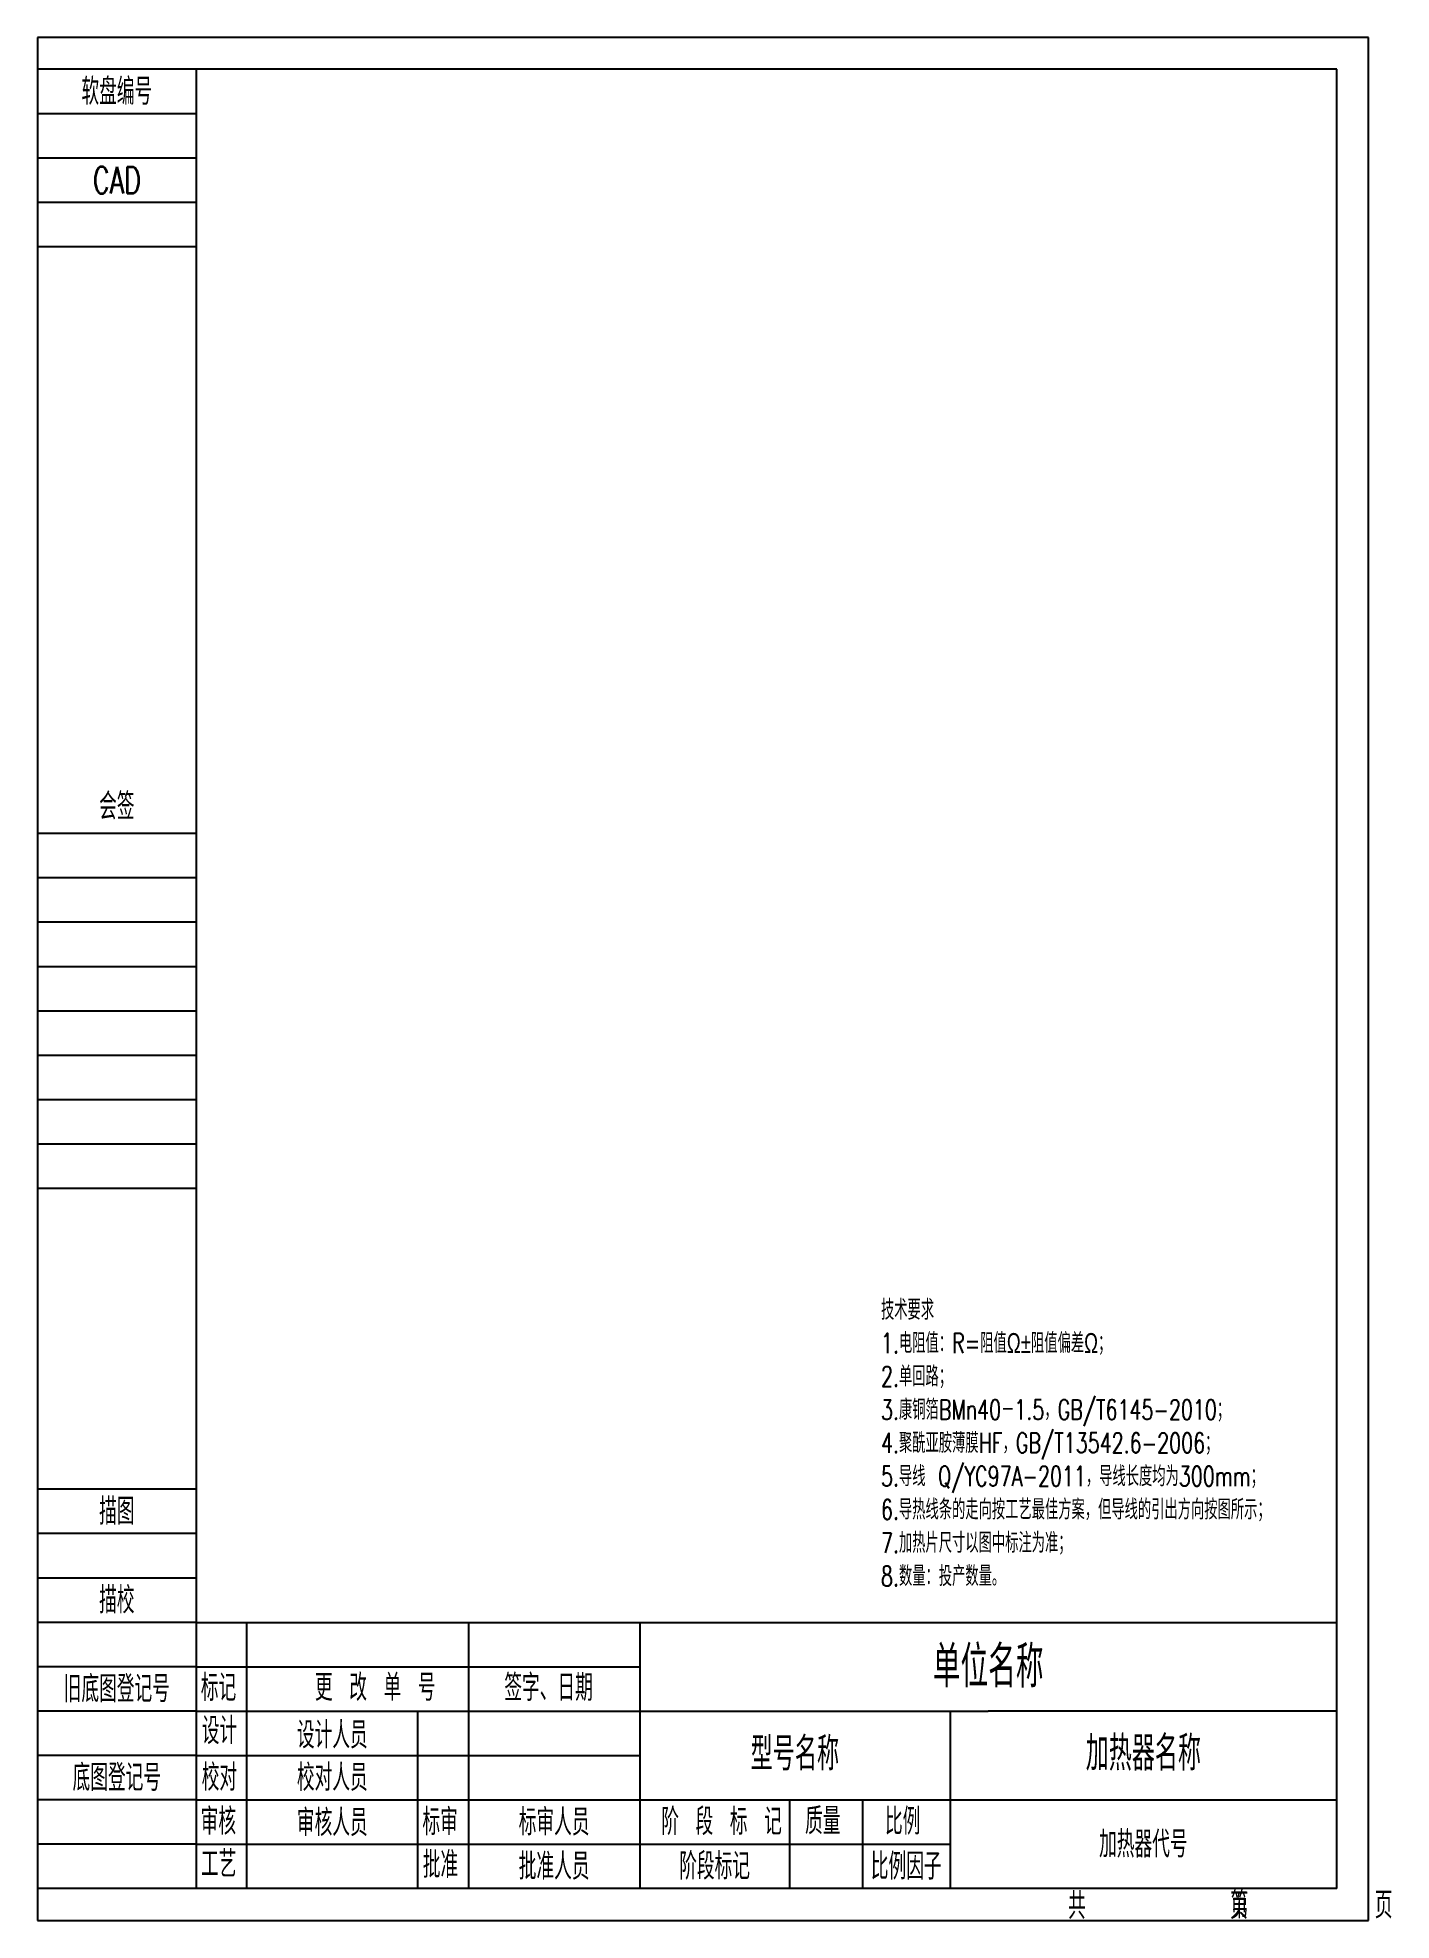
# Model space of a CAD drawing. Header units: millimetres. Extents: x 5 to 208, y 5 to 288.
import ezdxf

# ---------------------------------------------------------------- set-up
doc = ezdxf.new("R2010")
doc.units = ezdxf.units.MM
doc.header["$LTSCALE"] = 65.395
doc.layers.get('0').update_dxf_attribs({"linetype": 'CONTINUOUS'})
doc.layers.add('text', color=7, linetype='CONTINUOUS')
doc.layers.add('图纸底框', color=1, linetype='CONTINUOUS', lineweight=50)
doc.styles.add('HZ', font='txt.shx', dxfattribs={"width": 0.7, "bigfont": 'hzdx.shx'})

msp = doc.modelspace()

# ---------------------------------------------------------------- linework, layer by layer
at = {"color": 7, "lineweight": -3}
for p, q in [((5, 287.86), (5, 5)), ((205, 287.86), (5, 287.86)), ((205, 5), (205, 287.86)), ((5, 161.67), (28.81, 161.67)), ((5, 148.33), (28.81, 148.33)), ((5, 135), (28.81, 135)), ((5, 121.67), (28.81, 121.67)), ((28.81, 63.1), (5, 63.1)), ((28.81, 49.76), (5, 49.76)), ((36.43, 9.76), (36.43, 49.76)), ((69.76, 49.76), (69.76, 9.76)), ((28.81, 43.1), (95.48, 43.1)), ((28.81, 36.43), (5, 36.43)), ((62.14, 9.76), (62.14, 36.43)), ((28.81, 29.76), (95.48, 29.76)), ((28.81, 23.1), (5, 23.1)), ((28.81, 23.1), (200.24, 23.1)), ((118, 23.1), (118, 9.76)), ((128.95, 23.1), (128.95, 9.76)), ((28.81, 16.43), (5, 16.43)), ((28.81, 16.43), (95.48, 16.43)), ((5, 5), (205, 5))]:
    msp.add_line(p, q, dxfattribs=at)
at = {"lineweight": -3}
for p, q in [((28.81, 276.43), (5, 276.43)), ((28.81, 263.1), (5, 263.1))]:
    msp.add_line(p, q, dxfattribs=at)
at = {"color": 7, "linetype": 'Continuous', "lineweight": -3}
msp.add_line((95.48, 16.43), (142.13, 16.43), dxfattribs=at)
at = {"layer": '图纸底框', "color": 40, "lineweight": -3, "true_color": 0xf8d731}
for p, q in [((200.24, 283.1), (5, 283.1)), ((28.81, 283.1), (28.81, 9.76)), ((200.24, 9.76), (200.24, 283.1)), ((28.81, 269.76), (5, 269.76)), ((28.81, 256.43), (5, 256.43)), ((5, 168.33), (28.81, 168.33)), ((5, 155), (28.81, 155)), ((5, 141.67), (28.81, 141.67)), ((5, 128.33), (28.81, 128.33)), ((5, 115), (28.81, 115)), ((28.81, 69.76), (5, 69.76)), ((28.81, 56.43), (5, 56.43)), ((28.81, 49.76), (200.24, 49.76)), ((95.48, 49.76), (95.48, 9.76)), ((28.81, 43.1), (5, 43.1)), ((28.81, 36.43), (147.86, 36.43)), ((142.13, 36.43), (142.13, 9.76)), ((200.24, 36.43), (147.86, 36.43)), ((28.81, 29.76), (5, 29.76)), ((200.24, 9.76), (5, 9.76))]:
    msp.add_line(p, q, dxfattribs=at)

# ---------------------------------------------------------------- texts
at = {"layer": 'text', "lineweight": -3, "style": 'HZ', "width": 0.7}
for s, p in [('标记', (29.53, 37.95)), ('更 改 单 号', (46.68, 37.98)), ('签字、日期', (75.14, 37.96)), ('设计', (29.67, 31.48)), ('校对', (29.66, 24.47)), ('审核', (29.5, 17.86)), ('标审', (62.83, 17.79)), ('阶 段 标 记', (98.72, 17.83)), ('质量', (120.34, 17.92)), ('比例', (132.35, 17.86)), ('工艺', (29.55, 11.46)), ('批准', (62.88, 11.35)), ('共        页', (159.86, 5.19)), ('第       页', (184.31, 5.29))]:
    msp.add_text(s, height=4, dxfattribs=at).set_placement(p)
at = {"layer": 'text', "lineweight": -3, "char_height": 4, "width": 23.8095, "attachment_point": 5, "style": 'HZ'}
for s, insert in [('软盘编号', (16.9, 279.76)), ('CAD', (16.9, 266.43)), ('会签', (16.9, 172.38)), ('描图', (16.9, 66.43)), ('描校', (16.9, 53.1)), ('旧底图登记号', (16.9, 39.76)), ('底图登记号', (16.9, 26.43))]:
    msp.add_mtext(s, dxfattribs=dict(at, insert=insert))
at = {"layer": 'text', "linetype": 'Continuous', "lineweight": -3, "insert": (131.75, 98.23), "char_height": 3, "width": 68.4865, "attachment_point": 1, "style": 'HZ'}
msp.add_mtext('技术要求\\P1.电阻值：R=阻值{\\fSymbol|b0|i0|c2|p18;W\\fSystem|b0|i0|c134|p33;±}阻值偏差{\\fSymbol|b0|i0|c2|p18;W}；\\P2.单回路；\\P3.康铜箔BMn40－1.5，GB/T6145-2010；\\P4.聚酰亚胺薄膜HF，GB/T13542.6-2006；\\P5.导线 Q/YC97A-2011，导线长度均为300mm；\\P6.导热线条的走向按工艺最佳方案，但导线的引出方向按图所示；\\P7.加热片尺寸以图中标注为准；\\P8.数量：投产数量。', dxfattribs=at)
at = {"layer": 'text', "color": 7, "lineweight": -3, "attachment_point": 1, "style": 'HZ'}
for s, insert, char_height, width in [('\\pxqc;{\\H1.042x;单位名称}', (95.48, 46.24), 6, 104.7619), ('\\pxqc;设计人员', (36.43, 34.83), 4, 25.7143), ('\\pxqc;型号名称', (95.48, 32.52), 5, 46.6564), ('\\pxqc;{\\H1.042x;加热器名称}', (142.13, 32.71), 5, 58.1055), ('\\pxqc;校对人员', (36.43, 28.45), 4, 25.7143), ('\\pxqc;审核人员', (36.43, 21.67), 4, 25.7143), ('\\pxqc;标审人员', (69.76, 21.75), 4, 25.7143), ('\\pxqc;加热器代号', (142.13, 18.44), 4, 58.1055), ('\\pxqc;批准人员', (69.76, 15.11), 4, 25.7143), ('\\pxqc;阶段标记', (95.48, 15.14), 4, 22.5238), ('\\pxqc;比例因子', (128.95, 15.12), 4, 13.1802)]:
    msp.add_mtext(s, dxfattribs=dict(at, insert=insert, char_height=char_height, width=width))

doc.saveas('drawing.dxf')
